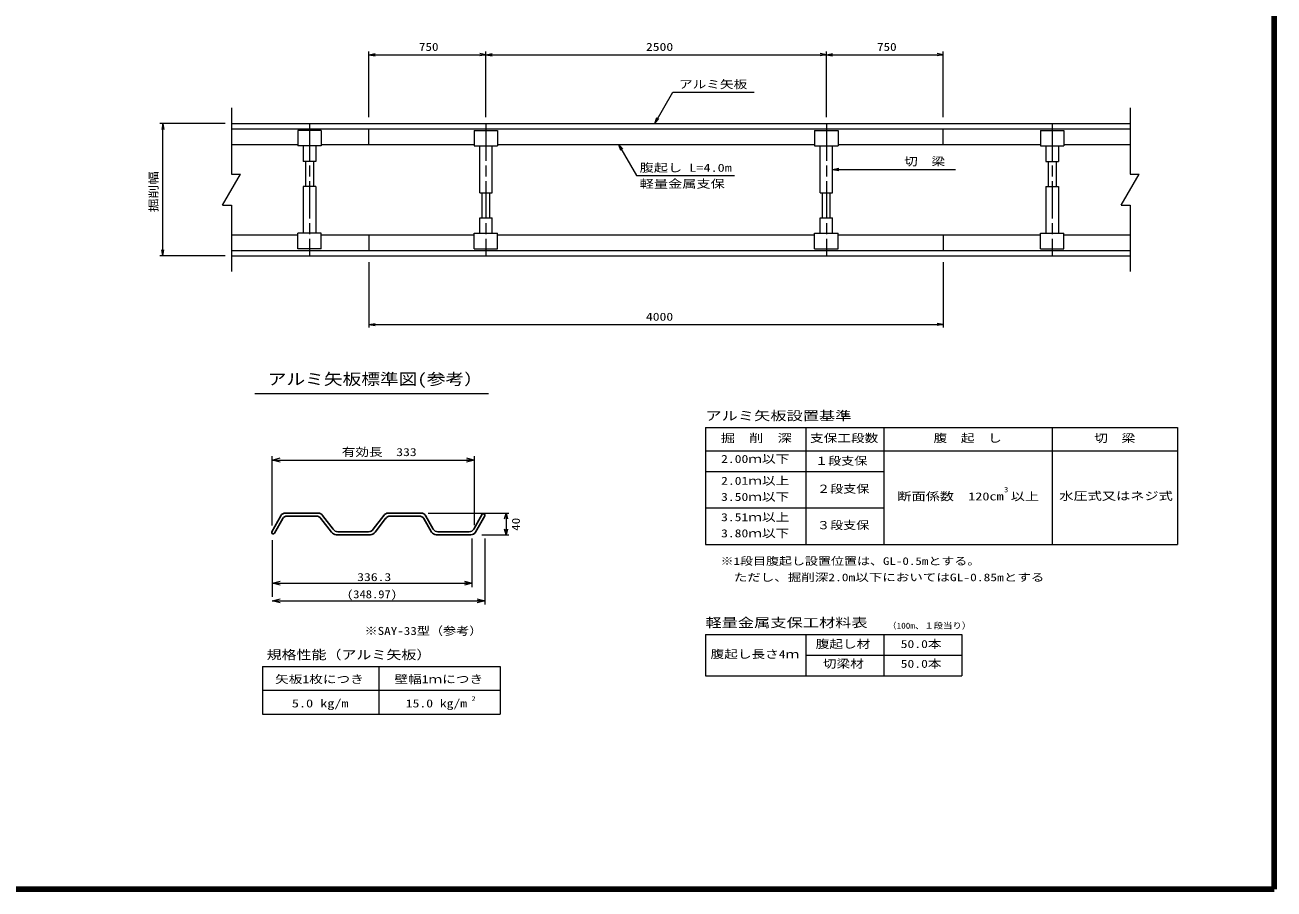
# Model space of a CAD drawing. Units: millimetres on the paper, scale 1:25. Extents: x 20 to 821, y 20 to 574.
# Drawn here: x 420.5 to 821, y 20 to 297 of the extents above; entities that cross this region are included whole.
import ezdxf
from ezdxf.enums import TextEntityAlignment as Align

# ---------------------------------------------------------------- set-up
doc = ezdxf.new("R2010")
doc.units = ezdxf.units.MM
doc.linetypes.add('CHAIN', pattern=[18.5, 12, -1.5, 3.5, -1.5])
for name, color, linetype, lineweight in [('6-3', 7, 'CHAIN', 13), ('6-4', 7, 'Continuous', 9), ('6-D', 7, 'Continuous', 18), ('6-E', 7, 'Continuous', 9), ('7-7', 7, 'Continuous', 9), ('D-STR', 7, 'Continuous', 25), ('R-枠', 7, 'Continuous', 140)]:
    doc.layers.add(name, color=color, linetype=linetype, lineweight=lineweight)
doc.styles.add('ＭＳ ゴシック', font='')
doc.styles.get('ＭＳ ゴシック').set_extended_font_data('MS Gothic')

msp = doc.modelspace()

# ---------------------------------------------------------------- linework, layer by layer
at = {"layer": '6-3'}
for p, q in [((511.732, 265.454), (511.732, 222.954)), ((568.299, 265.454), (568.299, 222.954)), ((677.452, 265.454), (677.452, 222.954)), ((749.865, 265.454), (749.865, 222.954))]:
    msp.add_line(p, q, dxfattribs=at)
at = {"layer": '6-4'}
msp.add_line((494.196, 178.885), (569.12, 178.885), dxfattribs=at)
at = {"layer": '6-D'}
for p, q in [((486.732, 265.454), (774.866, 265.454)), ((486.732, 263.704), (774.866, 263.704)), ((515.482, 263.204), (507.982, 263.204)), ((507.982, 263.204), (507.982, 258.204)), ((515.482, 263.204), (515.482, 258.204)), ((530.799, 258.704), (530.799, 263.704)), ((564.549, 263.204), (564.549, 258.204)), ((564.549, 263.204), (572.049, 263.204)), ((572.049, 263.204), (572.049, 258.204)), ((673.702, 263.204), (673.702, 258.204)), ((673.702, 263.204), (681.202, 263.204)), ((681.202, 263.204), (681.202, 258.204)), ((714.952, 258.704), (714.952, 263.704)), ((746.115, 263.204), (746.115, 258.204)), ((746.115, 263.204), (753.615, 263.204)), ((753.615, 263.204), (753.615, 258.204)), ((486.732, 258.704), (507.982, 258.704)), ((515.482, 258.204), (507.982, 258.204)), ((509.732, 258.204), (509.732, 253.204)), ((513.732, 258.204), (513.732, 253.204)), ((515.482, 258.704), (564.549, 258.704)), ((564.549, 258.204), (572.049, 258.204)), ((566.299, 243.204), (566.299, 258.204)), ((570.299, 243.204), (570.299, 258.204)), ((572.049, 258.704), (673.702, 258.704)), ((673.702, 258.204), (681.202, 258.204)), ((675.452, 243.204), (675.452, 258.204)), ((679.452, 243.204), (679.452, 258.204)), ((681.202, 258.704), (746.115, 258.704)), ((746.115, 258.204), (753.615, 258.204)), ((747.865, 258.204), (747.865, 253.204)), ((751.866, 258.204), (751.866, 253.204)), ((753.615, 258.704), (764.549, 258.704)), ((753.615, 258.704), (774.866, 258.704)), ((513.732, 253.204), (509.732, 253.204)), ((510.482, 253.204), (510.482, 245.204)), ((512.982, 253.204), (512.982, 245.204)), ((747.865, 253.204), (751.866, 253.204)), ((748.616, 253.204), (748.616, 245.204)), ((751.116, 253.204), (751.116, 245.204)), ((513.732, 245.204), (509.732, 245.204)), ((509.732, 245.204), (509.732, 230.204)), ((513.732, 245.204), (513.732, 230.204)), ((747.865, 245.204), (751.866, 245.204)), ((747.865, 245.204), (747.865, 230.204)), ((751.866, 245.204), (751.866, 230.204)), ((566.299, 243.204), (570.299, 243.204)), ((567.049, 235.204), (567.049, 243.204)), ((569.549, 235.204), (569.549, 243.204)), ((675.452, 243.204), (679.452, 243.204)), ((676.202, 235.204), (676.202, 243.204)), ((678.702, 235.204), (678.702, 243.204)), ((566.299, 235.204), (570.299, 235.204)), ((566.299, 230.204), (566.299, 235.204)), ((570.299, 230.204), (570.299, 235.204)), ((675.452, 235.204), (679.452, 235.204)), ((675.452, 230.204), (675.452, 235.204)), ((679.452, 230.204), (679.452, 235.204)), ((486.732, 229.704), (507.982, 229.704)), ((515.482, 230.204), (507.982, 230.204)), ((507.982, 225.204), (507.982, 230.204)), ((515.482, 225.204), (515.482, 230.204)), ((515.482, 229.704), (564.549, 229.704)), ((530.799, 229.704), (530.799, 224.704)), ((564.549, 230.204), (572.049, 230.204)), ((564.549, 225.204), (564.549, 230.204)), ((572.049, 225.204), (572.049, 230.204)), ((572.049, 229.704), (673.702, 229.704)), ((673.702, 230.204), (681.202, 230.204)), ((673.702, 225.204), (673.702, 230.204)), ((681.202, 225.204), (681.202, 230.204)), ((681.202, 229.704), (746.115, 229.704)), ((714.952, 229.704), (714.952, 224.704)), ((746.115, 230.204), (753.615, 230.204)), ((746.115, 225.204), (746.115, 230.204)), ((753.615, 225.204), (753.615, 230.204)), ((753.615, 229.704), (764.549, 229.704)), ((753.615, 229.704), (774.866, 229.704)), ((486.732, 224.704), (774.866, 224.704)), ((515.482, 225.204), (507.982, 225.204)), ((564.549, 225.204), (572.049, 225.204)), ((673.702, 225.204), (681.202, 225.204)), ((746.115, 225.204), (753.615, 225.204)), ((486.732, 222.954), (774.866, 222.954)), ((638.692, 167.975), (638.692, 130.475)), ((638.692, 167.975), (790.057, 167.975)), ((790.057, 167.975), (790.057, 130.475)), ((638.692, 130.475), (790.057, 130.475))]:
    msp.add_line(p, q, dxfattribs=at)
at = {"layer": '6-E', "lineweight": 18}
for p, q in [((670.854, 167.975), (670.854, 130.475)), ((695.854, 167.975), (695.854, 130.475)), ((749.828, 167.975), (749.828, 130.475)), ((638.692, 160.475), (790.057, 160.475)), ((638.692, 153.808), (695.854, 153.808)), ((638.692, 142.141), (695.854, 142.141)), ((638.692, 101.637), (720.854, 101.637)), ((638.692, 101.637), (638.692, 88.303)), ((670.854, 101.637), (670.854, 88.303)), ((695.854, 101.637), (695.854, 88.303)), ((720.854, 101.637), (720.854, 88.303)), ((670.854, 94.97), (720.854, 94.97)), ((496.674, 91.367), (572.86, 91.367)), ((496.674, 91.367), (496.674, 76.095)), ((533.951, 91.367), (533.951, 76.095)), ((572.86, 91.367), (572.86, 76.095)), ((638.692, 88.303), (720.854, 88.303)), ((496.674, 83.731), (572.86, 83.731)), ((496.674, 76.095), (572.86, 76.095))]:
    msp.add_line(p, q, dxfattribs=at)
at = {"layer": '7-7'}
for p, q in [((530.799, 267.454), (530.799, 288.454)), ((568.299, 267.454), (568.299, 288.454)), ((677.452, 267.454), (677.452, 288.454)), ((714.952, 267.454), (714.952, 288.454)), ((530.799, 287.454), (532.768, 287.802)), ((530.799, 287.454), (714.952, 287.454)), ((530.799, 287.454), (532.768, 287.107)), ((568.299, 287.454), (566.329, 287.802)), ((568.299, 287.454), (566.329, 287.107)), ((568.299, 287.454), (570.268, 287.802)), ((568.299, 287.454), (570.268, 287.107)), ((677.452, 287.454), (675.482, 287.802)), ((677.452, 287.454), (675.482, 287.107)), ((677.452, 287.454), (679.422, 287.802)), ((677.452, 287.454), (679.422, 287.107)), ((714.952, 287.454), (712.982, 287.802)), ((714.952, 287.454), (712.982, 287.107)), ((622.432, 265.454), (628.205, 275.454)), ((628.205, 275.454), (654.295, 275.454)), ((484.726, 265.454), (463.726, 265.454)), ((464.726, 265.454), (464.379, 263.485)), ((464.726, 222.954), (464.726, 265.454)), ((464.726, 265.454), (465.073, 263.485)), ((622.432, 265.454), (623.116, 267.334)), ((622.432, 265.454), (623.718, 266.987)), ((610.758, 258.704), (616.532, 248.704)), ((610.758, 258.704), (611.442, 256.825)), ((610.758, 258.704), (612.044, 257.172)), ((616.532, 248.704), (648.027, 248.704)), ((679.452, 250.704), (681.422, 251.052)), ((679.452, 250.704), (718.817, 250.704)), ((679.452, 250.704), (681.422, 250.357)), ((464.726, 222.954), (464.379, 224.924)), ((464.726, 222.954), (465.073, 224.924)), ((484.726, 222.954), (463.726, 222.954)), ((530.799, 220.954), (530.799, 199.954)), ((714.952, 220.954), (714.952, 199.954)), ((530.799, 200.954), (532.768, 201.302)), ((530.799, 200.954), (714.952, 200.954)), ((530.799, 200.954), (532.768, 200.607)), ((714.952, 200.954), (712.982, 201.302)), ((714.952, 200.954), (712.982, 200.607))]:
    msp.add_line(p, q, dxfattribs=at)
at = {"layer": '7-7', "lineweight": 18}
for p, q in [((486.732, 270.454), (486.732, 249.204)), ((774.866, 270.454), (774.866, 249.204)), ((483.845, 239.204), (489.619, 249.204)), ((486.732, 249.204), (489.619, 249.204)), ((771.979, 239.204), (777.752, 249.204)), ((774.866, 249.204), (777.752, 249.204)), ((483.845, 239.204), (486.732, 239.204)), ((486.732, 239.204), (486.732, 217.954)), ((771.979, 239.204), (774.866, 239.204)), ((774.866, 239.204), (774.866, 217.954))]:
    msp.add_line(p, q, dxfattribs=at)
at = {"layer": '7-7', "lineweight": 0}
for p, q in [((499.786, 136.549), (499.786, 158.772)), ((499.786, 157.522), (502.286, 158.191)), ((502.286, 156.852), (499.786, 157.522)), ((499.786, 157.522), (502.286, 157.522)), ((502.286, 157.522), (563.886, 157.522)), ((562.093, 158.191), (564.593, 157.522)), ((564.593, 157.522), (562.093, 156.852)), ((564.593, 157.522), (562.093, 157.522)), ((564.593, 136.672), (564.593, 158.772)), ((549.758, 140.518), (575.683, 140.518)), ((574.26, 138.665), (574.756, 140.518)), ((574.756, 140.518), (575.253, 138.665)), ((574.756, 140.518), (574.756, 138.665)), ((574.756, 139.11), (574.756, 133.504)), ((563.933, 116.778), (563.933, 132.332)), ((566.968, 133.504), (575.683, 133.504)), ((568.006, 111.15), (568.006, 132.346)), ((574.756, 133.504), (574.26, 135.357)), ((575.253, 135.357), (574.756, 133.504)), ((574.756, 133.504), (574.756, 135.357)), ((499.786, 131.829), (499.786, 113.65)), ((499.786, 118.028), (502.286, 118.698)), ((502.286, 117.358), (499.786, 118.028)), ((499.786, 118.028), (502.286, 118.028)), ((502.286, 118.028), (563.933, 118.028)), ((561.433, 118.698), (563.933, 118.028)), ((563.933, 118.028), (561.433, 117.358)), ((563.933, 118.028), (561.433, 118.028)), ((499.786, 112.4), (502.286, 113.07)), ((502.286, 111.73), (499.786, 112.4)), ((499.786, 112.4), (502.286, 112.4)), ((502.286, 112.4), (568.006, 112.4)), ((565.506, 113.07), (568.006, 112.4)), ((568.006, 112.4), (565.506, 111.73)), ((568.006, 112.4), (565.506, 112.4))]:
    msp.add_line(p, q, dxfattribs=at)
at = {"layer": 'D-STR'}
for p, q in [((504.01, 140.518), (514.556, 140.518)), ((536.932, 140.518), (547.564, 140.518)), ((499.629, 134.532), (502.519, 139.647)), ((500.477, 134.052), (503.131, 138.749)), ((504.492, 139.543), (513.987, 139.543)), ((518.738, 134.375), (515.348, 138.749)), ((519.306, 135.349), (515.917, 139.723)), ((532.181, 135.349), (535.571, 139.723)), ((532.75, 134.375), (536.139, 138.749)), ((537.5, 139.543), (546.996, 139.543)), ((550.828, 134.375), (548.357, 138.749)), ((551.397, 135.349), (548.925, 139.723)), ((564.429, 135.349), (567.119, 140.109)), ((564.998, 134.375), (567.967, 139.63)), ((520.229, 133.504), (531.259, 133.504)), ((520.797, 134.478), (530.69, 134.478)), ((552.32, 133.504), (563.058, 133.504)), ((552.888, 134.478), (562.489, 134.478)), ((553.238, 133.504), (563.46, 133.504)), ((553.806, 134.478), (562.938, 134.478))]:
    msp.add_line(p, q, dxfattribs=at)
for centre, radius, start, end in [((503.967, 138.879), 1.639, 88.47192, 152.06396), ((514.512, 138.879), 1.639, 27.93604, 91.52808), ((536.976, 138.879), 1.639, 88.47192, 152.06396), ((547.521, 138.879), 1.639, 27.93604, 91.52808), ((567.508, 139.808), 0.492, 338.81009, 142.26168), ((504.535, 137.905), 1.639, 88.47192, 152.06396), ((513.944, 137.905), 1.639, 27.93604, 91.52808), ((537.544, 137.905), 1.639, 88.47192, 152.06396), ((546.952, 137.905), 1.639, 27.93604, 91.52808), ((500.069, 134.32), 0.488, 154.27886, 326.79291), ((520.721, 136.06), 2.603, 220.36191, 259.10221), ((521.048, 136.621), 2.158, 216.14158, 263.32254), ((530.587, 136.368), 1.893, 273.13251, 327.40337), ((530.865, 135.891), 2.42, 279.36042, 321.17546), ((552.812, 136.06), 2.603, 220.36191, 259.10221), ((553.139, 136.621), 2.158, 216.14158, 263.32254), ((562.835, 136.368), 1.893, 273.13251, 327.40337), ((563.113, 135.891), 2.42, 279.36042, 321.17546)]:
    msp.add_arc(centre, radius, start, end, dxfattribs=at)
at = {"layer": 'R-枠'}
for p, q in [((820.997, 19.989), (820.997, 573.989)), ((19.997, 19.989), (820.997, 19.989))]:
    msp.add_line(p, q, dxfattribs=at)

# ---------------------------------------------------------------- texts
at = {"layer": '6-4', "style": 'ＭＳ ゴシック', "width": 1.2}
msp.add_text('アルミ矢板標準図(参考）', height=3.666, dxfattribs=at).set_placement((498.319, 180.519), align=Align.BOTTOM_LEFT)
at = {"layer": '6-E', "style": 'ＭＳ ゴシック'}
for s, height, width, p in [('アルミ矢板設置基準', 2.933, 1.3, (638.687, 169.37)), ('掘\u3000削\u3000深', 2.566, 1.3, (643.607, 162.475)), ('支保工段数', 2.566, 1.25, (672.224, 162.475)), ('腹\u3000起\u3000し', 2.566, 1.25, (711.826, 162.475)), ('切\u3000梁', 2.566, 1.25, (763.378, 162.475)), ('2.00ｍ以下', 2.566, 1.25, (643.705, 155.808)), ('１段支保', 2.566, 1.2, (673.8, 155.181)), ('2.01ｍ以上', 2.566, 1.25, (643.705, 148.808)), ('２段支保', 2.566, 1.2, (674.457, 146.225)), ('3', 1.711, 1.15, (734.452, 146.662)), ('3.50ｍ以下', 2.566, 1.25, (643.696, 143.641)), ('断面係数\u3000120㎝ 以上', 2.566, 1.3, (700.199, 143.8)), ('水圧式又はネジ式', 2.566, 1.3, (752.158, 143.931)), ('3.51ｍ以上', 2.566, 1.25, (643.696, 137.141)), ('３段支保', 2.566, 1.2, (674.431, 134.558)), ('3.80ｍ以下', 2.566, 1.25, (643.696, 131.975)), ('軽量金属支保工材料表', 2.933, 1.3, (638.687, 103.032)), ('（100m、１段当り）', 1.955, 1.1, (696.98, 102.834)), ('腹起し材', 2.566, 1.25, (674.031, 96.475)), ('50.0本', 2.566, 1.25, (701.287, 96.475)), ('規格性能（アルミ矢板）', 2.933, 1.2, (497.975, 92.758)), ('腹起し長さ4ｍ', 2.566, 1.25, (640.32, 93.22)), ('切梁材', 2.566, 1.25, (676.332, 90.143)), ('50.0本', 2.566, 1.25, (701.287, 90.143)), ('矢板1枚につき', 2.566, 1.25, (500.702, 85.178)), ('壁幅1ｍにつき', 2.566, 1.25, (538.96, 85.178)), ('5.0 kg/m', 2.566, 1.3, (506.083, 77.439)), ('15.0 kg/m', 2.566, 1.25, (542.61, 77.439)), ('2', 1.588, 1.15, (563.721, 79.745))]:
    msp.add_text(s, height=height, dxfattribs=dict(at, width=width)).set_placement(p, align=Align.BOTTOM_LEFT)
at = {"layer": '7-7', "style": 'ＭＳ ゴシック'}
for s, height, width, p in [('750', 2.566, 1.2, (546.811, 287.911)), ('2500', 2.566, 1.25, (619.606, 287.911)), ('750', 2.566, 1.2, (693.702, 287.911)), ('アルミ矢板', 2.566, 1.25, (630.215, 275.911)), ('腹起し L=4.0m', 2.566, 1.3, (617.592, 249.161)), ('切\u3000梁', 2.566, 1.25, (702.396, 251.161)), ('軽量金属支保', 2.566, 1.3, (617.592, 243.992)), ('4000', 2.566, 1.25, (619.606, 201.411)), ('有効長\u3000333', 2.566, 1.25, (522.051, 158.015)), ('※1段目腹起し設置位置は、GL-0.5mとする。', 2.444, 1.25, (643.523, 123.157)), ('336.3', 2.566, 1.25, (527.023, 117.947)), ('ただし、掘削深2.0m以下においてはGL-0.85mとする', 2.444, 1.3, (647.742, 117.941)), ('(348.97)', 2.566, 1.15, (523.737, 112.434)), ('※SAY-33型（参考）', 2.566, 1.2, (529.373, 100.676))]:
    msp.add_text(s, height=height, dxfattribs=dict(at, width=width)).set_placement(p, align=Align.BOTTOM_LEFT)
for s, width, p in [('掘削幅', 1.25, (463.803, 236.973)), ('40', 1.2, (579.947, 134.81))]:
    msp.add_text(s, height=2.566, rotation=90, dxfattribs=dict(at, width=width)).set_placement(p, align=Align.BOTTOM_LEFT)

doc.saveas('drawing.dxf')
